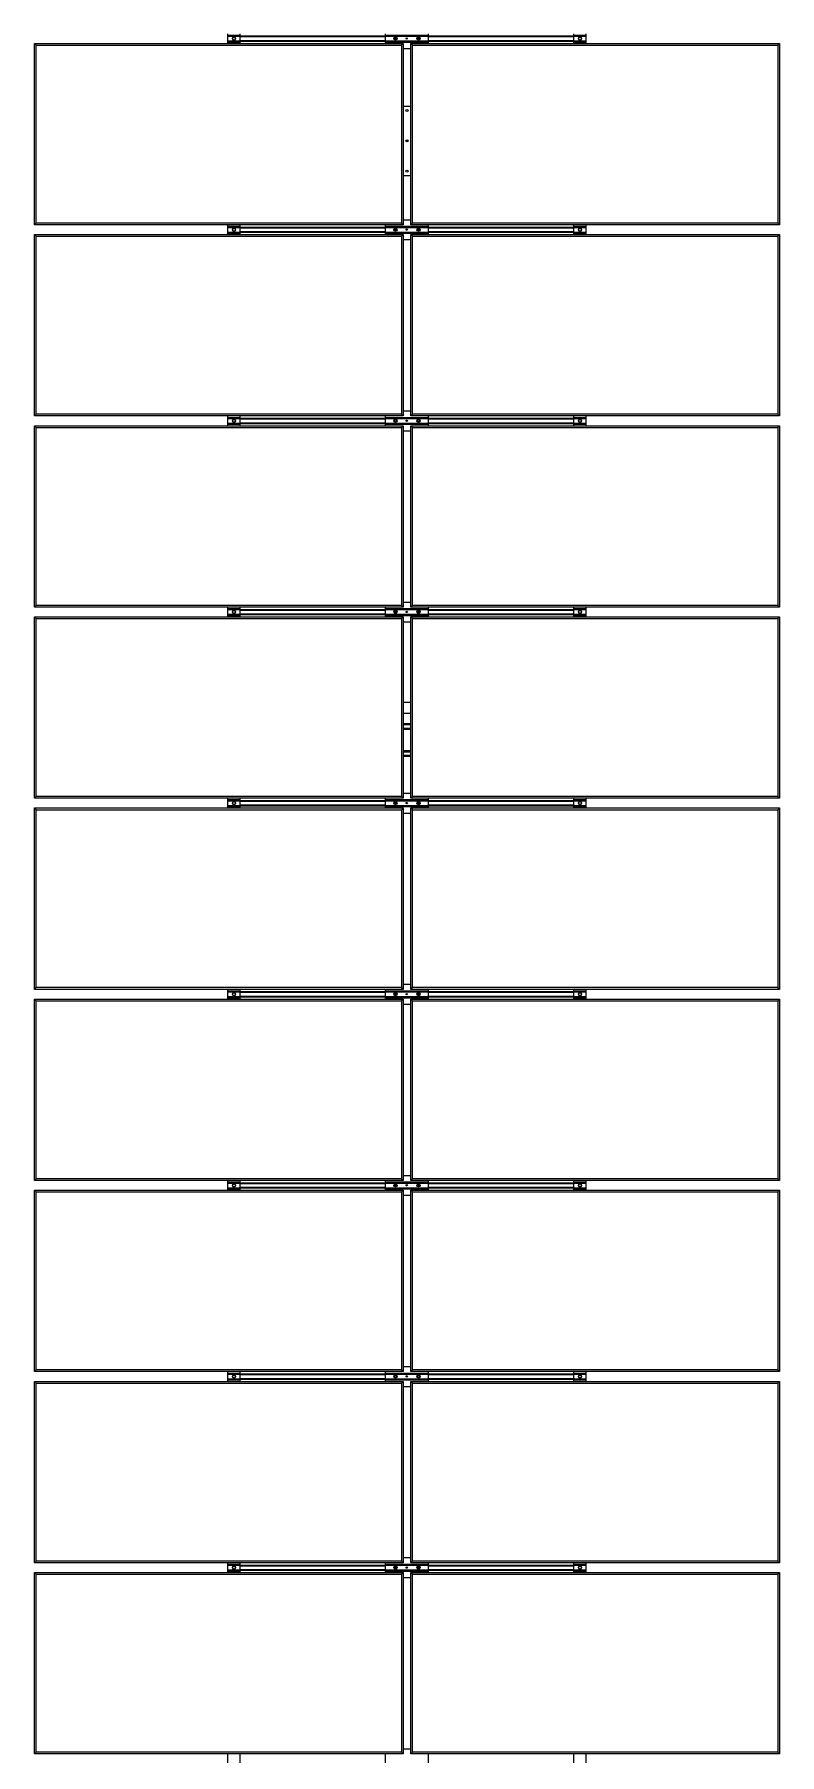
# Model space of a CAD drawing. Header units: feet. Extents: x -21 to 5170, y -254 to 1413.
# Drawn here: x 4441.5 to 4622.4, y 571.8 to 989.1 of the extents above; entities that cross this region are included whole.
import ezdxf

# ---------------------------------------------------------------- set-up
doc = ezdxf.new("R2010")
doc.units = ezdxf.units.FT
doc.header["$MEASUREMENT"] = 0
doc.layers.add('E-ARRY-TABL', color=9, linetype='Continuous')

msp = doc.modelspace()

# ---------------------------------------------------------------- linework, layer by layer
at = {"layer": 'E-ARRY-TABL'}
for p, q in [((4488.46702, 986.86741), (4488.46702, 989.2193)), ((4491.40688, 986.86741), (4491.40688, 989.2193)), ((4526.68524, 986.86741), (4526.68524, 989.2193)), ((4537.18475, 986.86741), (4537.18475, 989.2193)), ((4572.4631, 986.86741), (4572.4631, 989.2193)), ((4575.40297, 986.86741), (4575.40297, 989.2193)), ((4441.47121, 986.86741), (4531.01104, 986.86741)), ((4441.47121, 986.86741), (4441.89119, 986.44743)), ((4441.47121, 942.85347), (4441.47121, 986.86741)), ((4441.89119, 986.44743), (4530.59106, 986.44743)), ((4441.89119, 943.27345), (4441.89119, 986.44743)), ((4488.46702, 988.88332), (4491.40688, 988.88332)), ((4488.46702, 988.79932), (4491.40688, 988.79932)), ((4488.46702, 988.61033), (4491.40688, 988.61033)), ((4488.46702, 987.47639), (4491.40688, 987.47639)), ((4488.46702, 987.28739), (4491.40688, 987.28739)), ((4488.46702, 987.2034), (4491.40688, 987.2034)), ((4489.73085, 988.40034), (4489.52474, 988.04336)), ((4489.52474, 988.04336), (4489.73085, 987.68638)), ((4490.14306, 988.40034), (4489.73085, 988.40034)), ((4489.73085, 987.68638), (4490.14306, 987.68638)), ((4490.34916, 988.04336), (4490.14306, 988.40034)), ((4490.14306, 987.68638), (4490.34916, 988.04336)), ((4491.40688, 988.67333), (4526.68524, 988.67333)), ((4491.40688, 988.50534), (4526.68524, 988.50534)), ((4491.40688, 987.58138), (4526.68524, 987.58138)), ((4491.40688, 987.41339), (4526.68524, 987.41339)), ((4526.68524, 988.88332), (4537.18475, 988.88332)), ((4526.68524, 988.79932), (4537.18475, 988.79932)), ((4526.68524, 988.61033), (4537.18475, 988.61033)), ((4526.68524, 987.47639), (4537.18475, 987.47639)), ((4526.68524, 987.28739), (4537.18475, 987.28739)), ((4526.68524, 987.2034), (4537.18475, 987.2034)), ((4528.77841, 988.04336), (4528.96027, 988.35834)), ((4528.86934, 987.88587), (4528.77841, 988.04336)), ((4528.96027, 987.72837), (4528.86934, 987.88587)), ((4528.96027, 988.35834), (4529.32398, 988.35834)), ((4529.14212, 987.72837), (4528.96027, 987.72837)), ((4529.32398, 987.72837), (4529.14212, 987.72837)), ((4529.32398, 988.35834), (4529.50584, 988.04336)), ((4529.50584, 988.04336), (4529.32398, 987.72837)), ((4531.01104, 986.86741), (4530.59106, 986.44743)), ((4530.59106, 986.44743), (4530.59106, 943.27345)), ((4531.01104, 986.86741), (4531.01104, 942.85347)), ((4531.01104, 985.62847), (4532.85895, 985.62847)), ((4531.84575, 988.04336), (4531.84612, 988.03516)), ((4532.85895, 986.86741), (4622.39878, 986.86741)), ((4532.85895, 986.86741), (4533.27893, 986.44743)), ((4532.85895, 942.85347), (4532.85895, 986.86741)), ((4533.27893, 986.44743), (4621.9788, 986.44743)), ((4533.27893, 943.27345), (4533.27893, 986.44743)), ((4534.36415, 988.04336), (4534.54601, 988.35834)), ((4534.54601, 987.72837), (4534.36415, 988.04336)), ((4534.54601, 988.35834), (4534.90972, 988.35834)), ((4534.72786, 987.72837), (4534.54601, 987.72837)), ((4534.90972, 987.72837), (4534.72786, 987.72837)), ((4534.90972, 988.35834), (4535.09158, 988.04336)), ((4535.09158, 988.04336), (4534.90972, 987.72837)), ((4537.18475, 988.67333), (4572.4631, 988.67333)), ((4537.18475, 988.50534), (4572.4631, 988.50534)), ((4537.18475, 987.58138), (4572.4631, 987.58138)), ((4537.18475, 987.41339), (4572.4631, 987.41339)), ((4572.4631, 988.88332), (4575.40297, 988.88332)), ((4572.4631, 988.79932), (4575.40297, 988.79932)), ((4572.4631, 988.61033), (4575.40297, 988.61033)), ((4572.4631, 987.47639), (4575.40297, 987.47639)), ((4572.4631, 987.28739), (4575.40297, 987.28739)), ((4572.4631, 987.2034), (4575.40297, 987.2034)), ((4573.72693, 988.40034), (4573.52083, 988.04336)), ((4573.52083, 988.04336), (4573.72693, 987.68638)), ((4574.13914, 988.40034), (4573.72693, 988.40034)), ((4573.72693, 987.68638), (4573.93303, 987.68638)), ((4573.93303, 987.68638), (4574.13914, 987.68638)), ((4574.34524, 988.04336), (4574.13914, 988.40034)), ((4574.13914, 987.68638), (4574.34524, 988.04336)), ((4622.39878, 986.86741), (4621.9788, 986.44743)), ((4621.9788, 986.44743), (4621.9788, 943.27345)), ((4622.39878, 986.86741), (4622.39878, 942.85347)), ((4531.01104, 971.63262), (4532.85895, 971.63262)), ((4531.683, 963.23302), (4532.18698, 963.23302)), ((4531.01104, 954.83341), (4532.85895, 954.83341)), ((4441.47121, 942.85347), (4441.89119, 943.27345)), ((4530.59106, 943.27345), (4441.89119, 943.27345)), ((4531.01104, 942.85347), (4530.59106, 943.27345)), ((4531.01104, 944.09241), (4532.85895, 944.09241)), ((4532.85895, 942.85347), (4533.27893, 943.27345)), ((4621.9788, 943.27345), (4533.27893, 943.27345)), ((4622.39878, 942.85347), (4621.9788, 943.27345)), ((4531.01104, 942.85347), (4441.47121, 942.85347)), ((4441.47121, 940.50158), (4441.89119, 940.08159)), ((4441.47121, 896.48763), (4441.47121, 940.50158)), ((4441.47121, 940.50158), (4531.01104, 940.50158)), ((4441.89119, 896.90761), (4441.89119, 940.08159)), ((4441.89119, 940.08159), (4530.59106, 940.08159)), ((4488.46702, 940.50158), (4488.46702, 942.85347)), ((4488.46702, 942.51748), (4491.40688, 942.51748)), ((4488.46702, 942.43349), (4491.40688, 942.43349)), ((4488.46702, 942.24449), (4491.40688, 942.24449)), ((4488.46702, 941.11055), (4491.40688, 941.11055)), ((4488.46702, 940.92156), (4491.40688, 940.92156)), ((4488.46702, 940.83756), (4491.40688, 940.83756)), ((4489.73085, 942.0345), (4489.52474, 941.67752)), ((4489.52474, 941.67752), (4489.73085, 941.32054)), ((4490.14306, 942.0345), (4489.73085, 942.0345)), ((4489.73085, 941.32054), (4490.14306, 941.32054)), ((4490.34916, 941.67752), (4490.14306, 942.0345)), ((4490.14306, 941.32054), (4490.34916, 941.67752)), ((4491.40688, 940.50158), (4491.40688, 942.85347)), ((4491.40688, 942.30749), (4526.68524, 942.30749)), ((4491.40688, 942.1395), (4526.68524, 942.1395)), ((4491.40688, 941.21554), (4526.68524, 941.21554)), ((4491.40688, 941.04755), (4526.68524, 941.04755)), ((4526.68524, 940.50158), (4526.68524, 942.85347)), ((4526.68524, 942.51748), (4537.18475, 942.51748)), ((4526.68524, 942.43349), (4537.18475, 942.43349)), ((4526.68524, 942.24449), (4537.18475, 942.24449)), ((4526.68524, 941.11055), (4537.18475, 941.11055)), ((4526.68524, 940.92156), (4537.18475, 940.92156)), ((4526.68524, 940.83756), (4537.18475, 940.83756)), ((4528.77841, 941.67752), (4528.96027, 941.99251)), ((4528.86934, 941.52003), (4528.77841, 941.67752)), ((4528.96027, 941.36254), (4528.86934, 941.52003)), ((4528.96027, 941.99251), (4529.32398, 941.99251)), ((4529.14212, 941.36254), (4528.96027, 941.36254)), ((4529.32398, 941.36254), (4529.14212, 941.36254)), ((4529.32398, 941.99251), (4529.50584, 941.67752)), ((4529.50584, 941.67752), (4529.32398, 941.36254)), ((4531.01104, 940.50158), (4530.59106, 940.08159)), ((4530.59106, 940.08159), (4530.59106, 896.90761)), ((4531.01104, 940.50158), (4531.01104, 896.48763)), ((4531.01104, 939.26263), (4532.85895, 939.26263)), ((4531.84575, 941.67752), (4531.84645, 941.66631)), ((4622.39878, 942.85347), (4532.85895, 942.85347)), ((4532.85895, 940.50158), (4622.39878, 940.50158)), ((4532.85895, 940.50158), (4533.27893, 940.08159)), ((4532.85895, 896.48763), (4532.85895, 940.50158)), ((4533.27893, 940.08159), (4621.9788, 940.08159)), ((4533.27893, 896.90761), (4533.27893, 940.08159)), ((4534.36415, 941.67752), (4534.54601, 941.99251)), ((4534.54601, 941.36254), (4534.36415, 941.67752)), ((4534.54601, 941.99251), (4534.72786, 941.99251)), ((4534.90972, 941.36254), (4534.54601, 941.36254)), ((4534.72786, 941.99251), (4534.90972, 941.99251)), ((4534.90972, 941.99251), (4535.09158, 941.67752)), ((4535.09158, 941.67752), (4534.90972, 941.36254)), ((4537.18475, 940.50158), (4537.18475, 942.85347)), ((4537.18475, 942.30749), (4572.4631, 942.30749)), ((4537.18475, 942.1395), (4572.4631, 942.1395)), ((4537.18475, 941.21554), (4572.4631, 941.21554)), ((4537.18475, 941.04755), (4572.4631, 941.04755)), ((4572.4631, 940.50158), (4572.4631, 942.85347)), ((4572.4631, 942.51748), (4575.40297, 942.51748)), ((4572.4631, 942.43349), (4575.40297, 942.43349)), ((4572.4631, 942.24449), (4575.40297, 942.24449)), ((4572.4631, 941.11055), (4575.40297, 941.11055)), ((4572.4631, 940.92156), (4575.40297, 940.92156)), ((4572.4631, 940.83756), (4575.40297, 940.83756)), ((4573.72693, 942.0345), (4573.52083, 941.67752)), ((4573.52083, 941.67752), (4573.72693, 941.32054)), ((4574.13914, 942.0345), (4573.72693, 942.0345)), ((4573.72693, 941.32054), (4574.13914, 941.32054)), ((4574.34524, 941.67752), (4574.13914, 942.0345)), ((4574.13914, 941.32054), (4574.34524, 941.67752)), ((4575.40297, 940.50158), (4575.40297, 942.85347)), ((4622.39878, 940.50158), (4621.9788, 940.08159)), ((4621.9788, 940.08159), (4621.9788, 896.90761)), ((4622.39878, 940.50158), (4622.39878, 896.48763)), ((4531.01104, 897.72657), (4532.85895, 897.72657)), ((4441.47121, 896.48763), (4441.89119, 896.90761)), ((4531.01104, 896.48763), (4441.47121, 896.48763)), ((4441.47121, 894.13574), (4531.01104, 894.13574)), ((4441.47121, 894.13574), (4441.89119, 893.71576)), ((4441.47121, 850.12179), (4441.47121, 894.13574)), ((4530.59106, 896.90761), (4441.89119, 896.90761)), ((4441.89119, 893.71576), (4530.59106, 893.71576)), ((4441.89119, 850.54177), (4441.89119, 893.71576)), ((4488.46702, 894.13574), (4488.46702, 896.48763)), ((4488.46702, 896.15164), (4491.40688, 896.15164)), ((4488.46702, 896.06765), (4491.40688, 896.06765)), ((4488.46702, 895.87866), (4491.40688, 895.87866)), ((4488.46702, 894.74471), (4491.40688, 894.74471)), ((4488.46702, 894.55572), (4491.40688, 894.55572)), ((4488.46702, 894.47172), (4491.40688, 894.47172)), ((4489.73085, 895.66867), (4489.52474, 895.31168)), ((4489.52474, 895.31168), (4489.73085, 894.9547)), ((4490.14306, 895.66867), (4489.73085, 895.66867)), ((4489.73085, 894.9547), (4489.93695, 894.9547)), ((4489.93695, 894.9547), (4490.14306, 894.9547)), ((4490.34916, 895.31168), (4490.14306, 895.66867)), ((4490.14306, 894.9547), (4490.34916, 895.31168)), ((4491.40688, 894.13574), (4491.40688, 896.48763)), ((4491.40688, 895.94165), (4526.68524, 895.94165)), ((4491.40688, 895.77366), (4526.68524, 895.77366)), ((4491.40688, 894.8497), (4526.68524, 894.8497)), ((4491.40688, 894.68171), (4526.68524, 894.68171)), ((4526.68524, 894.13574), (4526.68524, 896.48763)), ((4526.68524, 896.15164), (4537.18475, 896.15164)), ((4526.68524, 896.06765), (4537.18475, 896.06765)), ((4526.68524, 895.87866), (4537.18475, 895.87866)), ((4526.68524, 894.74471), (4537.18475, 894.74471)), ((4526.68524, 894.55572), (4537.18475, 894.55572)), ((4526.68524, 894.47172), (4537.18475, 894.47172)), ((4528.77841, 895.31168), (4528.96027, 895.62667)), ((4528.86934, 895.15419), (4528.77841, 895.31168)), ((4528.96027, 894.9967), (4528.86934, 895.15419)), ((4528.96027, 895.62667), (4529.32398, 895.62667)), ((4529.14212, 894.9967), (4528.96027, 894.9967)), ((4529.32398, 894.9967), (4529.14212, 894.9967)), ((4529.32398, 895.62667), (4529.50584, 895.31168)), ((4529.50584, 895.31168), (4529.32398, 894.9967)), ((4531.01104, 896.48763), (4530.59106, 896.90761)), ((4531.01104, 894.13574), (4530.59106, 893.71576)), ((4530.59106, 893.71576), (4530.59106, 850.54177)), ((4531.01104, 894.13574), (4531.01104, 850.12179)), ((4531.84575, 895.31168), (4531.84645, 895.30047)), ((4532.85895, 896.48763), (4533.27893, 896.90761)), ((4622.39878, 896.48763), (4532.85895, 896.48763)), ((4532.85895, 894.13574), (4622.39878, 894.13574)), ((4532.85895, 894.13574), (4533.27893, 893.71576)), ((4532.85895, 850.12179), (4532.85895, 894.13574)), ((4621.9788, 896.90761), (4533.27893, 896.90761)), ((4533.27893, 893.71576), (4621.9788, 893.71576)), ((4533.27893, 850.54177), (4533.27893, 893.71576)), ((4534.36415, 895.31168), (4534.54601, 895.62667)), ((4534.54601, 894.9967), (4534.36415, 895.31168)), ((4534.54601, 895.62667), (4534.90972, 895.62667)), ((4534.90972, 894.9967), (4534.54601, 894.9967)), ((4534.90972, 895.62667), (4535.09158, 895.31168)), ((4535.09158, 895.31168), (4534.90972, 894.9967)), ((4537.18475, 894.13574), (4537.18475, 896.48763)), ((4537.18475, 895.94165), (4572.4631, 895.94165)), ((4537.18475, 895.77366), (4572.4631, 895.77366)), ((4537.18475, 894.8497), (4572.4631, 894.8497)), ((4537.18475, 894.68171), (4572.4631, 894.68171)), ((4572.4631, 894.13574), (4572.4631, 896.48763)), ((4572.4631, 896.15164), (4575.40297, 896.15164)), ((4572.4631, 896.06765), (4575.40297, 896.06765)), ((4572.4631, 895.87866), (4575.40297, 895.87866)), ((4572.4631, 894.74471), (4575.40297, 894.74471)), ((4572.4631, 894.55572), (4575.40297, 894.55572)), ((4572.4631, 894.47172), (4575.40297, 894.47172)), ((4573.72693, 895.66867), (4573.52083, 895.31168)), ((4573.52083, 895.31168), (4573.72693, 894.9547)), ((4574.13914, 895.66867), (4573.72693, 895.66867)), ((4573.72693, 894.9547), (4574.13914, 894.9547)), ((4574.34524, 895.31168), (4574.13914, 895.66867)), ((4574.13914, 894.9547), (4574.34524, 895.31168)), ((4575.40297, 894.13574), (4575.40297, 896.48763)), ((4622.39878, 896.48763), (4621.9788, 896.90761)), ((4622.39878, 894.13574), (4621.9788, 893.71576)), ((4621.9788, 893.71576), (4621.9788, 850.54177)), ((4622.39878, 894.13574), (4622.39878, 850.12179)), ((4531.01104, 892.89679), (4532.85895, 892.89679)), ((4531.01104, 851.36073), (4532.85895, 851.36073)), ((4441.47121, 850.12179), (4441.89119, 850.54177)), ((4531.01104, 850.12179), (4441.47121, 850.12179)), ((4441.47121, 847.7699), (4441.89119, 847.34992)), ((4441.47121, 803.75595), (4441.47121, 847.7699)), ((4441.47121, 847.7699), (4531.01104, 847.7699)), ((4530.59106, 850.54177), (4441.89119, 850.54177)), ((4441.89119, 804.17593), (4441.89119, 847.34992)), ((4441.89119, 847.34992), (4530.59106, 847.34992)), ((4488.46702, 847.7699), (4488.46702, 850.12179)), ((4488.46702, 849.7858), (4491.40688, 849.7858)), ((4488.46702, 849.70181), (4491.40688, 849.70181)), ((4488.46702, 849.51282), (4491.40688, 849.51282)), ((4488.46702, 848.37887), (4491.40688, 848.37887)), ((4488.46702, 848.18988), (4491.40688, 848.18988)), ((4488.46702, 848.10588), (4491.40688, 848.10588)), ((4489.73085, 849.30283), (4489.52474, 848.94584)), ((4489.52474, 848.94584), (4489.73085, 848.58886)), ((4490.14306, 849.30283), (4489.73085, 849.30283)), ((4489.73085, 848.58886), (4490.14306, 848.58886)), ((4490.34916, 848.94584), (4490.14306, 849.30283)), ((4490.14306, 848.58886), (4490.34916, 848.94584)), ((4491.40688, 847.7699), (4491.40688, 850.12179)), ((4491.40688, 849.57581), (4526.68524, 849.57581)), ((4491.40688, 849.40782), (4526.68524, 849.40782)), ((4491.40688, 848.48386), (4526.68524, 848.48386)), ((4491.40688, 848.31587), (4526.68524, 848.31587)), ((4526.68524, 847.7699), (4526.68524, 850.12179)), ((4526.68524, 849.7858), (4537.18475, 849.7858)), ((4526.68524, 849.70181), (4537.18475, 849.70181)), ((4526.68524, 849.51282), (4537.18475, 849.51282)), ((4526.68524, 848.37887), (4537.18475, 848.37887)), ((4526.68524, 848.18988), (4537.18475, 848.18988)), ((4526.68524, 848.10588), (4537.18475, 848.10588)), ((4528.77841, 848.94584), (4528.96027, 849.26083)), ((4528.86934, 848.78835), (4528.77841, 848.94584)), ((4528.96027, 848.63086), (4528.86934, 848.78835)), ((4528.96027, 849.26083), (4529.32398, 849.26083)), ((4529.14212, 848.63086), (4528.96027, 848.63086)), ((4529.32398, 848.63086), (4529.14212, 848.63086)), ((4529.32398, 849.26083), (4529.50584, 848.94584)), ((4529.50584, 848.94584), (4529.32398, 848.63086)), ((4531.01104, 850.12179), (4530.59106, 850.54177)), ((4531.01104, 847.7699), (4530.59106, 847.34992)), ((4530.59106, 847.34992), (4530.59106, 804.17593)), ((4531.01104, 847.7699), (4531.01104, 803.75595)), ((4531.84575, 848.94584), (4531.84645, 848.93463)), ((4532.85895, 850.12179), (4533.27893, 850.54177)), ((4622.39878, 850.12179), (4532.85895, 850.12179)), ((4532.85895, 847.7699), (4533.27893, 847.34992)), ((4532.85895, 803.75595), (4532.85895, 847.7699)), ((4532.85895, 847.7699), (4622.39878, 847.7699)), ((4621.9788, 850.54177), (4533.27893, 850.54177)), ((4533.27893, 804.17593), (4533.27893, 847.34992)), ((4533.27893, 847.34992), (4621.9788, 847.34992)), ((4534.36415, 848.94584), (4534.54601, 849.26083)), ((4534.54601, 848.63086), (4534.36415, 848.94584)), ((4534.54601, 849.26083), (4534.72786, 849.26083)), ((4534.90972, 848.63086), (4534.54601, 848.63086)), ((4534.72786, 849.26083), (4534.90972, 849.26083)), ((4534.90972, 849.26083), (4535.09158, 848.94584)), ((4535.09158, 848.94584), (4534.90972, 848.63086)), ((4537.18475, 847.7699), (4537.18475, 850.12179)), ((4537.18475, 849.57581), (4572.4631, 849.57581)), ((4537.18475, 849.40782), (4572.4631, 849.40782)), ((4537.18475, 848.48386), (4572.4631, 848.48386)), ((4537.18475, 848.31587), (4572.4631, 848.31587)), ((4572.4631, 847.7699), (4572.4631, 850.12179)), ((4572.4631, 849.7858), (4575.40297, 849.7858)), ((4572.4631, 849.70181), (4575.40297, 849.70181)), ((4572.4631, 849.51282), (4575.40297, 849.51282)), ((4572.4631, 848.37887), (4575.40297, 848.37887)), ((4572.4631, 848.18988), (4575.40297, 848.18988)), ((4572.4631, 848.10588), (4575.40297, 848.10588)), ((4573.72693, 849.30283), (4573.52083, 848.94584)), ((4573.52083, 848.94584), (4573.72693, 848.58886)), ((4574.13914, 849.30283), (4573.72693, 849.30283)), ((4573.72693, 848.58886), (4574.13914, 848.58886)), ((4574.34524, 848.94584), (4574.13914, 849.30283)), ((4574.13914, 848.58886), (4574.34524, 848.94584)), ((4575.40297, 847.7699), (4575.40297, 850.12179)), ((4622.39878, 850.12179), (4621.9788, 850.54177)), ((4622.39878, 847.7699), (4621.9788, 847.34992)), ((4621.9788, 847.34992), (4621.9788, 804.17593)), ((4622.39878, 847.7699), (4622.39878, 803.75595)), ((4531.01104, 846.53096), (4532.85895, 846.53096)), ((4531.01104, 827.10217), (4532.85895, 827.10217)), ((4531.01104, 824.42368), (4532.85895, 824.42368)), ((4531.01104, 821.87811), (4532.85895, 821.87811)), ((4531.01104, 821.74476), (4532.85895, 821.74476)), ((4531.01104, 821.61142), (4532.85895, 821.61142)), ((4531.01104, 820.77986), (4532.85895, 820.77986)), ((4531.01104, 820.64651), (4532.85895, 820.64651)), ((4531.01104, 820.51317), (4532.85895, 820.51317)), ((4532.85895, 815.22142), (4531.01104, 815.22142)), ((4532.85895, 815.08807), (4531.01104, 815.08807)), ((4532.85895, 814.95473), (4531.01104, 814.95473)), ((4532.85895, 814.12317), (4531.01104, 814.12317)), ((4532.85895, 813.98982), (4531.01104, 813.98982)), ((4532.85895, 813.85648), (4531.01104, 813.85648)), ((4441.47121, 803.75595), (4441.89119, 804.17593)), ((4531.01104, 803.75595), (4441.47121, 803.75595)), ((4441.47121, 801.40406), (4441.89119, 800.98408)), ((4441.47121, 757.39011), (4441.47121, 801.40406)), ((4441.47121, 801.40406), (4531.01104, 801.40406)), ((4530.59106, 804.17593), (4441.89119, 804.17593)), ((4488.46702, 801.40406), (4488.46702, 803.75595)), ((4488.46702, 803.41997), (4491.40688, 803.41997)), ((4488.46702, 803.33597), (4491.40688, 803.33597)), ((4488.46702, 803.14698), (4491.40688, 803.14698)), ((4488.46702, 802.01303), (4491.40688, 802.01303)), ((4488.46702, 801.82404), (4491.40688, 801.82404)), ((4488.46702, 801.74004), (4491.40688, 801.74004)), ((4489.73085, 802.93699), (4489.52474, 802.58)), ((4489.52474, 802.58), (4489.73085, 802.22302)), ((4490.14306, 802.93699), (4489.73085, 802.93699)), ((4489.73085, 802.22302), (4490.14306, 802.22302)), ((4490.34916, 802.58), (4490.14306, 802.93699)), ((4490.14306, 802.22302), (4490.34916, 802.58)), ((4491.40688, 801.40406), (4491.40688, 803.75595)), ((4491.40688, 803.20998), (4526.68524, 803.20998)), ((4491.40688, 803.04198), (4526.68524, 803.04198)), ((4491.40688, 802.11803), (4526.68524, 802.11803)), ((4491.40688, 801.95003), (4526.68524, 801.95003)), ((4526.68524, 801.40406), (4526.68524, 803.75595)), ((4526.68524, 803.41997), (4537.18475, 803.41997)), ((4526.68524, 803.33597), (4537.18475, 803.33597)), ((4526.68524, 803.14698), (4537.18475, 803.14698)), ((4526.68524, 802.01303), (4537.18475, 802.01303)), ((4526.68524, 801.82404), (4537.18475, 801.82404)), ((4526.68524, 801.74004), (4537.18475, 801.74004)), ((4528.77841, 802.58), (4528.96027, 802.89499)), ((4528.86934, 802.42251), (4528.77841, 802.58)), ((4528.96027, 802.26502), (4528.86934, 802.42251)), ((4528.96027, 802.89499), (4529.32398, 802.89499)), ((4529.14212, 802.26502), (4528.96027, 802.26502)), ((4529.32398, 802.26502), (4529.14212, 802.26502)), ((4529.32398, 802.89499), (4529.50584, 802.58)), ((4529.50584, 802.58), (4529.32398, 802.26502)), ((4531.01104, 803.75595), (4530.59106, 804.17593)), ((4531.01104, 801.40406), (4530.59106, 800.98408)), ((4531.01104, 804.99489), (4532.85895, 804.99489)), ((4531.01104, 801.40406), (4531.01104, 757.39011)), ((4531.84575, 802.58), (4531.84613, 802.5718)), ((4532.85895, 803.75595), (4533.27893, 804.17593)), ((4622.39878, 803.75595), (4532.85895, 803.75595)), ((4532.85895, 801.40406), (4533.27893, 800.98408)), ((4532.85895, 757.39011), (4532.85895, 801.40406)), ((4532.85895, 801.40406), (4622.39878, 801.40406)), ((4621.9788, 804.17593), (4533.27893, 804.17593)), ((4534.36415, 802.58), (4534.54601, 802.89499)), ((4534.54601, 802.26502), (4534.36415, 802.58)), ((4534.54601, 802.89499), (4534.72786, 802.89499)), ((4534.90972, 802.26502), (4534.54601, 802.26502)), ((4534.72786, 802.89499), (4534.90972, 802.89499)), ((4534.90972, 802.89499), (4535.09158, 802.58)), ((4535.09158, 802.58), (4534.90972, 802.26502)), ((4537.18475, 801.40406), (4537.18475, 803.75595)), ((4537.18475, 803.20998), (4572.4631, 803.20998)), ((4537.18475, 803.04198), (4572.4631, 803.04198)), ((4537.18475, 802.11803), (4572.4631, 802.11803)), ((4537.18475, 801.95003), (4572.4631, 801.95003)), ((4572.4631, 801.40406), (4572.4631, 803.75595)), ((4572.4631, 803.41997), (4575.40297, 803.41997)), ((4572.4631, 803.33597), (4575.40297, 803.33597)), ((4572.4631, 803.14698), (4575.40297, 803.14698)), ((4572.4631, 802.01303), (4575.40297, 802.01303)), ((4572.4631, 801.82404), (4575.40297, 801.82404)), ((4572.4631, 801.74004), (4575.40297, 801.74004)), ((4573.72693, 802.93699), (4573.52083, 802.58)), ((4573.52083, 802.58), (4573.72693, 802.22302)), ((4574.13914, 802.93699), (4573.72693, 802.93699)), ((4573.72693, 802.22302), (4574.13914, 802.22302)), ((4574.34524, 802.58), (4574.13914, 802.93699)), ((4574.13914, 802.22302), (4574.34524, 802.58)), ((4575.40297, 801.40406), (4575.40297, 803.75595)), ((4622.39878, 803.75595), (4621.9788, 804.17593)), ((4622.39878, 801.40406), (4621.9788, 800.98408)), ((4622.39878, 801.40406), (4622.39878, 757.39011)), ((4441.89119, 757.81009), (4441.89119, 800.98408)), ((4441.89119, 800.98408), (4530.59106, 800.98408)), ((4530.59106, 800.98408), (4530.59106, 757.81009)), ((4531.01104, 800.16512), (4532.85895, 800.16512)), ((4533.27893, 757.81009), (4533.27893, 800.98408)), ((4533.27893, 800.98408), (4621.9788, 800.98408)), ((4621.9788, 800.98408), (4621.9788, 757.81009)), ((4441.47121, 757.39011), (4441.89119, 757.81009)), ((4531.01104, 757.39011), (4441.47121, 757.39011)), ((4530.59106, 757.81009), (4441.89119, 757.81009)), ((4488.46702, 755.03822), (4488.46702, 757.39011)), ((4488.46702, 757.05413), (4491.40688, 757.05413)), ((4488.46702, 756.97013), (4491.40688, 756.97013)), ((4488.46702, 756.78114), (4491.40688, 756.78114)), ((4488.46702, 755.64719), (4491.40688, 755.64719)), ((4488.46702, 755.4582), (4491.40688, 755.4582)), ((4488.46702, 755.37421), (4491.40688, 755.37421)), ((4489.73085, 756.57115), (4489.52474, 756.21417)), ((4489.52474, 756.21417), (4489.62779, 756.03567)), ((4489.62779, 756.03567), (4489.73085, 755.85718)), ((4490.14306, 756.57115), (4489.73085, 756.57115)), ((4489.73085, 755.85718), (4490.14306, 755.85718)), ((4490.34916, 756.21417), (4490.14306, 756.57115)), ((4490.14306, 755.85718), (4490.34916, 756.21417)), ((4491.40688, 755.03822), (4491.40688, 757.39011)), ((4491.40688, 756.84414), (4526.68524, 756.84414)), ((4491.40688, 756.67614), (4526.68524, 756.67614)), ((4491.40688, 755.75219), (4526.68524, 755.75219)), ((4491.40688, 755.5842), (4526.68524, 755.5842)), ((4526.68524, 755.03822), (4526.68524, 757.39011)), ((4526.68524, 757.05413), (4537.18475, 757.05413)), ((4526.68524, 756.97013), (4537.18475, 756.97013)), ((4526.68524, 756.78114), (4537.18475, 756.78114)), ((4526.68524, 755.64719), (4537.18475, 755.64719)), ((4526.68524, 755.4582), (4537.18475, 755.4582)), ((4526.68524, 755.37421), (4537.18475, 755.37421)), ((4528.77841, 756.21417), (4528.96027, 756.52915)), ((4528.96027, 755.89918), (4528.77841, 756.21417)), ((4528.96027, 756.52915), (4529.32398, 756.52915)), ((4529.32398, 755.89918), (4528.96027, 755.89918)), ((4529.32398, 756.52915), (4529.50584, 756.21417)), ((4529.50584, 756.21417), (4529.32398, 755.89918)), ((4531.01104, 757.39011), (4530.59106, 757.81009)), ((4531.01104, 758.62905), (4532.85895, 758.62905)), ((4531.84575, 756.21417), (4531.84645, 756.20295)), ((4532.85895, 757.39011), (4533.27893, 757.81009)), ((4622.39878, 757.39011), (4532.85895, 757.39011)), ((4621.9788, 757.81009), (4533.27893, 757.81009)), ((4534.36415, 756.21417), (4534.54601, 756.52915)), ((4534.54601, 755.89918), (4534.36415, 756.21417)), ((4534.54601, 756.52915), (4534.90972, 756.52915)), ((4534.90972, 755.89918), (4534.54601, 755.89918)), ((4534.90972, 756.52915), (4535.09158, 756.21417)), ((4535.09158, 756.21417), (4534.90972, 755.89918)), ((4537.18475, 755.03822), (4537.18475, 757.39011)), ((4537.18475, 756.84414), (4572.4631, 756.84414)), ((4537.18475, 756.67614), (4572.4631, 756.67614)), ((4537.18475, 755.75219), (4572.4631, 755.75219)), ((4537.18475, 755.5842), (4572.4631, 755.5842)), ((4572.4631, 755.03822), (4572.4631, 757.39011)), ((4572.4631, 757.05413), (4575.40297, 757.05413)), ((4572.4631, 756.97013), (4575.40297, 756.97013)), ((4572.4631, 756.78114), (4575.40297, 756.78114)), ((4572.4631, 755.64719), (4575.40297, 755.64719)), ((4572.4631, 755.4582), (4575.40297, 755.4582)), ((4572.4631, 755.37421), (4575.40297, 755.37421)), ((4573.62388, 756.39266), (4573.52083, 756.21417)), ((4573.52083, 756.21417), (4573.72693, 755.85718)), ((4573.72693, 756.57115), (4573.62388, 756.39266)), ((4574.13914, 756.57115), (4573.72693, 756.57115)), ((4573.72693, 755.85718), (4574.13914, 755.85718)), ((4574.34524, 756.21417), (4574.13914, 756.57115)), ((4574.13914, 755.85718), (4574.34524, 756.21417)), ((4575.40297, 755.03822), (4575.40297, 757.39011)), ((4622.39878, 757.39011), (4621.9788, 757.81009)), ((4441.47121, 755.03822), (4441.89119, 754.61824)), ((4441.47121, 711.02427), (4441.47121, 755.03822)), ((4441.47121, 755.03822), (4531.01104, 755.03822)), ((4441.89119, 711.44425), (4441.89119, 754.61824)), ((4441.89119, 754.61824), (4530.59106, 754.61824)), ((4531.01104, 755.03822), (4530.59106, 754.61824)), ((4530.59106, 754.61824), (4530.59106, 711.44425)), ((4531.01104, 755.03822), (4531.01104, 711.02427)), ((4531.01104, 753.79928), (4532.85895, 753.79928)), ((4532.85895, 755.03822), (4622.39878, 755.03822)), ((4532.85895, 755.03822), (4533.27893, 754.61824)), ((4532.85895, 711.02427), (4532.85895, 755.03822)), ((4533.27893, 754.61824), (4621.9788, 754.61824)), ((4533.27893, 711.44425), (4533.27893, 754.61824)), ((4622.39878, 755.03822), (4621.9788, 754.61824)), ((4621.9788, 754.61824), (4621.9788, 711.44425)), ((4622.39878, 755.03822), (4622.39878, 711.02427)), ((4441.47121, 711.02427), (4441.89119, 711.44425)), ((4531.01104, 711.02427), (4441.47121, 711.02427)), ((4530.59106, 711.44425), (4441.89119, 711.44425)), ((4488.46702, 708.67238), (4488.46702, 711.02427)), ((4488.46702, 710.68829), (4491.40688, 710.68829)), ((4488.46702, 710.60429), (4491.40688, 710.60429)), ((4488.46702, 710.4153), (4491.40688, 710.4153)), ((4489.73085, 710.20531), (4489.52474, 709.84833)), ((4489.52474, 709.84833), (4489.73085, 709.49134)), ((4490.14306, 710.20531), (4489.73085, 710.20531)), ((4489.73085, 709.49134), (4490.14306, 709.49134)), ((4490.34916, 709.84833), (4490.14306, 710.20531)), ((4490.14306, 709.49134), (4490.34916, 709.84833)), ((4491.40688, 708.67238), (4491.40688, 711.02427)), ((4491.40688, 710.4783), (4526.68524, 710.4783)), ((4491.40688, 710.31031), (4526.68524, 710.31031)), ((4526.68524, 708.67238), (4526.68524, 711.02427)), ((4526.68524, 710.68829), (4537.18475, 710.68829)), ((4526.68524, 710.60429), (4537.18475, 710.60429)), ((4526.68524, 710.4153), (4537.18475, 710.4153)), ((4528.77841, 709.84833), (4528.96027, 710.16331)), ((4528.86934, 709.69084), (4528.77841, 709.84833)), ((4528.96027, 709.53334), (4528.86934, 709.69084)), ((4528.96027, 710.16331), (4529.32398, 710.16331)), ((4529.14212, 709.53334), (4528.96027, 709.53334)), ((4529.32398, 709.53334), (4529.14212, 709.53334)), ((4529.32398, 710.16331), (4529.50584, 709.84833)), ((4529.50584, 709.84833), (4529.32398, 709.53334)), ((4531.01104, 711.02427), (4530.59106, 711.44425)), ((4531.01104, 712.26322), (4532.85895, 712.26322)), ((4531.84575, 709.84833), (4531.84645, 709.83711)), ((4532.85895, 711.02427), (4533.27893, 711.44425)), ((4622.39878, 711.02427), (4532.85895, 711.02427)), ((4621.9788, 711.44425), (4533.27893, 711.44425)), ((4534.36415, 709.84833), (4534.54601, 710.16331)), ((4534.54601, 709.53334), (4534.36415, 709.84833)), ((4534.54601, 710.16331), (4534.72786, 710.16331)), ((4534.90972, 709.53334), (4534.54601, 709.53334)), ((4534.72786, 710.16331), (4534.90972, 710.16331)), ((4534.90972, 710.16331), (4535.09158, 709.84833)), ((4535.09158, 709.84833), (4534.90972, 709.53334)), ((4537.18475, 708.67238), (4537.18475, 711.02427)), ((4537.18475, 710.4783), (4572.4631, 710.4783)), ((4537.18475, 710.31031), (4572.4631, 710.31031)), ((4572.4631, 708.67238), (4572.4631, 711.02427)), ((4572.4631, 710.68829), (4575.40297, 710.68829)), ((4572.4631, 710.60429), (4575.40297, 710.60429)), ((4572.4631, 710.4153), (4575.40297, 710.4153)), ((4573.72693, 710.20531), (4573.52083, 709.84833)), ((4573.52083, 709.84833), (4573.72693, 709.49134)), ((4574.13914, 710.20531), (4573.72693, 710.20531)), ((4573.72693, 709.49134), (4574.13914, 709.49134)), ((4574.34524, 709.84833), (4574.13914, 710.20531)), ((4574.13914, 709.49134), (4574.34524, 709.84833)), ((4575.40297, 708.67238), (4575.40297, 711.02427)), ((4622.39878, 711.02427), (4621.9788, 711.44425)), ((4441.47121, 708.67238), (4531.01104, 708.67238)), ((4441.47121, 708.67238), (4441.89119, 708.2524)), ((4441.47121, 664.65843), (4441.47121, 708.67238)), ((4441.89119, 708.2524), (4530.59106, 708.2524)), ((4441.89119, 665.07842), (4441.89119, 708.2524)), ((4488.46702, 709.28135), (4491.40688, 709.28135)), ((4488.46702, 709.09236), (4491.40688, 709.09236)), ((4488.46702, 709.00837), (4491.40688, 709.00837)), ((4491.40688, 709.38635), (4526.68524, 709.38635)), ((4491.40688, 709.21836), (4526.68524, 709.21836)), ((4526.68524, 709.28135), (4537.18475, 709.28135)), ((4526.68524, 709.09236), (4537.18475, 709.09236)), ((4526.68524, 709.00837), (4537.18475, 709.00837)), ((4531.01104, 708.67238), (4530.59106, 708.2524)), ((4530.59106, 708.2524), (4530.59106, 665.07842)), ((4531.01104, 708.67238), (4531.01104, 664.65843)), ((4531.01104, 707.43344), (4532.85895, 707.43344)), ((4532.85895, 708.67238), (4533.27893, 708.2524)), ((4532.85895, 664.65843), (4532.85895, 708.67238)), ((4532.85895, 708.67238), (4622.39878, 708.67238)), ((4533.27893, 665.07842), (4533.27893, 708.2524)), ((4533.27893, 708.2524), (4621.9788, 708.2524)), ((4537.18475, 709.38635), (4572.4631, 709.38635)), ((4537.18475, 709.21836), (4572.4631, 709.21836)), ((4572.4631, 709.28135), (4575.40297, 709.28135)), ((4572.4631, 709.09236), (4575.40297, 709.09236)), ((4572.4631, 709.00837), (4575.40297, 709.00837)), ((4622.39878, 708.67238), (4621.9788, 708.2524)), ((4621.9788, 708.2524), (4621.9788, 665.07842)), ((4622.39878, 708.67238), (4622.39878, 664.65843)), ((4441.47121, 664.65843), (4441.89119, 665.07842)), ((4531.01104, 664.65843), (4441.47121, 664.65843)), ((4530.59106, 665.07842), (4441.89119, 665.07842)), ((4488.46702, 662.30654), (4488.46702, 664.65843)), ((4488.46702, 664.32245), (4491.40688, 664.32245)), ((4488.46702, 664.23845), (4491.40688, 664.23845)), ((4488.46702, 664.04946), (4491.40688, 664.04946)), ((4489.73085, 663.83947), (4489.52474, 663.48249)), ((4490.14306, 663.83947), (4489.73085, 663.83947)), ((4490.34916, 663.48249), (4490.14306, 663.83947)), ((4491.40688, 662.30654), (4491.40688, 664.65843)), ((4491.40688, 664.11246), (4526.68524, 664.11246)), ((4491.40688, 663.94447), (4526.68524, 663.94447)), ((4526.68524, 662.30654), (4526.68524, 664.65843)), ((4526.68524, 664.32245), (4537.18475, 664.32245)), ((4526.68524, 664.23845), (4537.18475, 664.23845)), ((4526.68524, 664.04946), (4537.18475, 664.04946)), ((4528.77841, 663.48249), (4528.96027, 663.79747)), ((4528.96027, 663.79747), (4529.32398, 663.79747)), ((4529.32398, 663.79747), (4529.50584, 663.48249)), ((4531.01104, 664.65843), (4530.59106, 665.07842)), ((4531.01104, 665.89738), (4532.85895, 665.89738)), ((4532.85895, 664.65843), (4533.27893, 665.07842)), ((4622.39878, 664.65843), (4532.85895, 664.65843)), ((4621.9788, 665.07842), (4533.27893, 665.07842)), ((4534.36415, 663.48249), (4534.54601, 663.79747)), ((4534.54601, 663.79747), (4534.72786, 663.79747)), ((4534.72786, 663.79747), (4534.90972, 663.79747)), ((4534.90972, 663.79747), (4535.09158, 663.48249)), ((4537.18475, 662.30654), (4537.18475, 664.65843)), ((4537.18475, 664.11246), (4572.4631, 664.11246)), ((4537.18475, 663.94447), (4572.4631, 663.94447)), ((4572.4631, 662.30654), (4572.4631, 664.65843)), ((4572.4631, 664.32245), (4575.40297, 664.32245)), ((4572.4631, 664.23845), (4575.40297, 664.23845)), ((4572.4631, 664.04946), (4575.40297, 664.04946)), ((4573.72693, 663.83947), (4573.52083, 663.48249)), ((4574.13914, 663.83947), (4573.72693, 663.83947)), ((4574.34524, 663.48249), (4574.13914, 663.83947)), ((4575.40297, 662.30654), (4575.40297, 664.65843)), ((4622.39878, 664.65843), (4621.9788, 665.07842)), ((4441.47121, 662.30654), (4441.89119, 661.88656)), ((4441.47121, 618.2926), (4441.47121, 662.30654)), ((4441.47121, 662.30654), (4531.01104, 662.30654)), ((4441.89119, 618.71258), (4441.89119, 661.88656)), ((4441.89119, 661.88656), (4530.59106, 661.88656)), ((4488.46702, 662.91552), (4491.40688, 662.91552)), ((4488.46702, 662.72652), (4491.40688, 662.72652)), ((4488.46702, 662.64253), (4491.40688, 662.64253)), ((4489.52474, 663.48249), (4489.73085, 663.12551)), ((4489.73085, 663.12551), (4490.14306, 663.12551)), ((4490.14306, 663.12551), (4490.34916, 663.48249)), ((4491.40688, 663.02051), (4526.68524, 663.02051)), ((4491.40688, 662.85252), (4526.68524, 662.85252)), ((4526.68524, 662.91552), (4537.18475, 662.91552)), ((4526.68524, 662.72652), (4537.18475, 662.72652)), ((4526.68524, 662.64253), (4537.18475, 662.64253)), ((4528.86934, 663.325), (4528.77841, 663.48249)), ((4528.96027, 663.1675), (4528.86934, 663.325)), ((4529.14212, 663.1675), (4528.96027, 663.1675)), ((4529.32398, 663.1675), (4529.14212, 663.1675)), ((4529.50584, 663.48249), (4529.32398, 663.1675)), ((4531.01104, 662.30654), (4530.59106, 661.88656)), ((4530.59106, 661.88656), (4530.59106, 618.71258)), ((4531.01104, 662.30654), (4531.01104, 618.2926)), ((4531.01104, 661.0676), (4532.85895, 661.0676)), ((4531.84575, 663.48249), (4531.84612, 663.47429)), ((4532.85895, 662.30654), (4533.27893, 661.88656)), ((4532.85895, 618.2926), (4532.85895, 662.30654)), ((4532.85895, 662.30654), (4622.39878, 662.30654)), ((4533.27893, 618.71258), (4533.27893, 661.88656)), ((4533.27893, 661.88656), (4621.9788, 661.88656)), ((4534.54601, 663.1675), (4534.36415, 663.48249)), ((4534.90972, 663.1675), (4534.54601, 663.1675)), ((4535.09158, 663.48249), (4534.90972, 663.1675)), ((4537.18475, 663.02051), (4572.4631, 663.02051)), ((4537.18475, 662.85252), (4572.4631, 662.85252)), ((4572.4631, 662.91552), (4575.40297, 662.91552)), ((4572.4631, 662.72652), (4575.40297, 662.72652)), ((4572.4631, 662.64253), (4575.40297, 662.64253)), ((4573.52083, 663.48249), (4573.72693, 663.12551)), ((4573.72693, 663.12551), (4574.13914, 663.12551)), ((4574.13914, 663.12551), (4574.34524, 663.48249)), ((4622.39878, 662.30654), (4621.9788, 661.88656)), ((4621.9788, 661.88656), (4621.9788, 618.71258)), ((4622.39878, 662.30654), (4622.39878, 618.2926)), ((4441.47121, 618.2926), (4441.89119, 618.71258)), ((4531.01104, 618.2926), (4441.47121, 618.2926)), ((4530.59106, 618.71258), (4441.89119, 618.71258)), ((4488.46702, 615.94071), (4488.46702, 618.2926)), ((4488.46702, 617.95661), (4491.40688, 617.95661)), ((4488.46702, 617.87262), (4491.40688, 617.87262)), ((4488.46702, 617.68362), (4491.40688, 617.68362)), ((4491.40688, 615.94071), (4491.40688, 618.2926)), ((4491.40688, 617.74662), (4526.68524, 617.74662)), ((4526.68524, 615.94071), (4526.68524, 618.2926)), ((4526.68524, 617.95661), (4537.18475, 617.95661)), ((4526.68524, 617.87262), (4537.18475, 617.87262)), ((4526.68524, 617.68362), (4537.18475, 617.68362)), ((4531.01104, 618.2926), (4530.59106, 618.71258)), ((4531.01104, 619.53154), (4532.85895, 619.53154)), ((4532.85895, 618.2926), (4533.27893, 618.71258)), ((4622.39878, 618.2926), (4532.85895, 618.2926)), ((4621.9788, 618.71258), (4533.27893, 618.71258)), ((4537.18475, 615.94071), (4537.18475, 618.2926)), ((4537.18475, 617.74662), (4572.4631, 617.74662)), ((4572.4631, 615.94071), (4572.4631, 618.2926)), ((4572.4631, 617.95661), (4575.40297, 617.95661)), ((4572.4631, 617.87262), (4575.40297, 617.87262)), ((4572.4631, 617.68362), (4575.40297, 617.68362)), ((4575.40297, 615.94071), (4575.40297, 618.2926)), ((4622.39878, 618.2926), (4621.9788, 618.71258)), ((4441.47121, 615.94071), (4531.01104, 615.94071)), ((4441.47121, 615.94071), (4441.89119, 615.52073)), ((4441.47121, 571.92676), (4441.47121, 615.94071)), ((4441.89119, 615.52073), (4530.59106, 615.52073)), ((4441.89119, 572.34674), (4441.89119, 615.52073)), ((4488.46702, 616.54968), (4491.40688, 616.54968)), ((4488.46702, 616.36069), (4491.40688, 616.36069)), ((4488.46702, 616.27669), (4491.40688, 616.27669)), ((4489.73085, 617.47363), (4489.52474, 617.11665)), ((4489.52474, 617.11665), (4489.73085, 616.75967)), ((4490.14306, 617.47363), (4489.73085, 617.47363)), ((4489.73085, 616.75967), (4490.14306, 616.75967)), ((4490.34916, 617.11665), (4490.14306, 617.47363)), ((4490.14306, 616.75967), (4490.34916, 617.11665)), ((4491.40688, 617.57863), (4526.68524, 617.57863)), ((4491.40688, 616.65467), (4526.68524, 616.65467)), ((4491.40688, 616.48668), (4526.68524, 616.48668)), ((4526.68524, 616.54968), (4537.18475, 616.54968)), ((4526.68524, 616.36069), (4537.18475, 616.36069)), ((4526.68524, 616.27669), (4537.18475, 616.27669)), ((4528.77841, 617.11665), (4528.96027, 617.43164)), ((4528.96027, 616.80167), (4528.77841, 617.11665)), ((4528.96027, 617.43164), (4529.32398, 617.43164)), ((4529.32398, 616.80167), (4528.96027, 616.80167)), ((4529.32398, 617.43164), (4529.50584, 617.11665)), ((4529.50584, 617.11665), (4529.32398, 616.80167)), ((4531.01104, 615.94071), (4530.59106, 615.52073)), ((4530.59106, 615.52073), (4530.59106, 572.34674)), ((4531.01104, 615.94071), (4531.01104, 571.92676)), ((4531.01104, 614.70176), (4532.85895, 614.70176)), ((4531.84575, 617.11665), (4531.84612, 617.10845)), ((4532.85895, 615.94071), (4622.39878, 615.94071)), ((4532.85895, 615.94071), (4533.27893, 615.52073)), ((4532.85895, 571.92676), (4532.85895, 615.94071)), ((4533.27893, 615.52073), (4621.9788, 615.52073)), ((4533.27893, 572.34674), (4533.27893, 615.52073)), ((4534.36415, 617.11665), (4534.54601, 617.43164)), ((4534.54601, 616.80167), (4534.36415, 617.11665)), ((4534.54601, 617.43164), (4534.90972, 617.43164)), ((4534.90972, 616.80167), (4534.54601, 616.80167)), ((4534.90972, 617.43164), (4535.09158, 617.11665)), ((4535.09158, 617.11665), (4534.90972, 616.80167)), ((4537.18475, 617.57863), (4572.4631, 617.57863)), ((4537.18475, 616.65467), (4572.4631, 616.65467)), ((4537.18475, 616.48668), (4572.4631, 616.48668)), ((4572.4631, 616.54968), (4575.40297, 616.54968)), ((4572.4631, 616.36069), (4575.40297, 616.36069)), ((4572.4631, 616.27669), (4575.40297, 616.27669)), ((4573.72693, 617.47363), (4573.52083, 617.11665)), ((4573.52083, 617.11665), (4573.72693, 616.75967)), ((4574.13914, 617.47363), (4573.72693, 617.47363)), ((4573.72693, 616.75967), (4574.13914, 616.75967)), ((4574.34524, 617.11665), (4574.13914, 617.47363)), ((4574.13914, 616.75967), (4574.34524, 617.11665)), ((4622.39878, 615.94071), (4621.9788, 615.52073)), ((4621.9788, 615.52073), (4621.9788, 572.34674)), ((4622.39878, 615.94071), (4622.39878, 571.92676)), ((4441.47121, 571.92676), (4441.89119, 572.34674)), ((4531.01104, 571.92676), (4441.47121, 571.92676)), ((4530.59106, 572.34674), (4441.89119, 572.34674)), ((4488.46702, 569.57487), (4488.46702, 571.92676)), ((4491.40688, 569.57487), (4491.40688, 571.92676)), ((4526.68524, 569.57487), (4526.68524, 571.92676)), ((4531.01104, 571.92676), (4530.59106, 572.34674)), ((4531.01104, 573.1657), (4532.85895, 573.1657)), ((4532.85895, 571.92676), (4533.27893, 572.34674)), ((4622.39878, 571.92676), (4532.85895, 571.92676)), ((4621.9788, 572.34674), (4533.27893, 572.34674)), ((4537.18475, 569.57487), (4537.18475, 571.92676)), ((4572.4631, 569.57487), (4572.4631, 571.92676)), ((4575.40297, 569.57487), (4575.40297, 571.92676)), ((4622.39878, 571.92676), (4621.9788, 572.34674))]:
    msp.add_line(p, q, dxfattribs=at)
at = {"layer": 'E-ARRY-TABL', "flags": 128}
for points in [[(4531.85633, 988.08552), (4531.85254, 988.07751), (4531.84575, 988.04336)], [(4531.85728, 941.7214), (4531.85254, 941.71167), (4531.84575, 941.67752)], [(4531.85728, 895.35557), (4531.85254, 895.34583), (4531.84575, 895.31168)], [(4531.85728, 848.98973), (4531.85254, 848.98), (4531.84575, 848.94584)], [(4531.85634, 802.62217), (4531.85254, 802.61416), (4531.84575, 802.58)], [(4531.85728, 756.25805), (4531.85254, 756.24832), (4531.84575, 756.21417)], [(4531.85728, 709.89221), (4531.85254, 709.88248), (4531.84575, 709.84833)], [(4531.85634, 663.52465), (4531.85254, 663.51664), (4531.84575, 663.48249)], [(4531.85633, 617.15881), (4531.85254, 617.1508), (4531.84575, 617.11665)]]:
    msp.add_lwpolyline(points, dxfattribs=at)
at = {"layer": 'E-ARRY-TABL'}
for centre, radius in [((4489.93695, 988.04336), 0.35698), ((4529.14212, 988.04336), 0.37798), ((4529.14212, 988.04336), 0.31499), ((4529.14212, 988.04336), 0.22066), ((4529.14212, 988.04336), 0.20999), ((4531.88379, 988.05374), 0.16589), ((4531.88379, 988.05374), 0.14489), ((4531.88379, 988.05374), 0.042), ((4534.72786, 988.04336), 0.37798), ((4534.72786, 988.04336), 0.31499), ((4534.72786, 988.04336), 0.22066), ((4534.72786, 988.04336), 0.20999), ((4573.93303, 988.04336), 0.35698), ((4531.93499, 970.58267), 0.25199), ((4531.93499, 963.23302), 0.25199), ((4531.93499, 955.88336), 0.25199), ((4489.93695, 941.67752), 0.35698), ((4529.14212, 941.67752), 0.37798), ((4529.14212, 941.67752), 0.31499), ((4529.14212, 941.67752), 0.22066), ((4529.14212, 941.67752), 0.20999), ((4531.88379, 941.6879), 0.16589), ((4531.88379, 941.6879), 0.14489), ((4531.88379, 941.6879), 0.042), ((4534.72786, 941.67752), 0.37798), ((4534.72786, 941.67752), 0.31499), ((4534.72786, 941.67752), 0.22066), ((4534.72786, 941.67752), 0.20999), ((4573.93303, 941.67752), 0.35698), ((4489.93695, 895.31168), 0.35698), ((4529.14212, 895.31168), 0.37798), ((4529.14212, 895.31168), 0.31499), ((4529.14212, 895.31168), 0.22066), ((4529.14212, 895.31168), 0.20999), ((4531.88379, 895.32206), 0.16589), ((4531.88379, 895.32206), 0.14489), ((4531.88379, 895.32206), 0.042), ((4534.72786, 895.31168), 0.37798), ((4534.72786, 895.31168), 0.31499), ((4534.72786, 895.31168), 0.22066), ((4534.72786, 895.31168), 0.20999), ((4573.93303, 895.31168), 0.35698), ((4489.93695, 848.94584), 0.35698), ((4529.14212, 848.94584), 0.37798), ((4529.14212, 848.94584), 0.31499), ((4529.14212, 848.94584), 0.22066), ((4529.14212, 848.94584), 0.20999), ((4531.88379, 848.95622), 0.16589), ((4531.88379, 848.95622), 0.14489), ((4531.88379, 848.95622), 0.042), ((4534.72786, 848.94584), 0.37798), ((4534.72786, 848.94584), 0.31499), ((4534.72786, 848.94584), 0.22066), ((4534.72786, 848.94584), 0.20999), ((4573.93303, 848.94584), 0.35698), ((4489.93695, 802.58), 0.35698), ((4529.14212, 802.58), 0.37798), ((4529.14212, 802.58), 0.31499), ((4529.14212, 802.58), 0.22066), ((4529.14212, 802.58), 0.20999), ((4531.88379, 802.59039), 0.16589), ((4531.88379, 802.59039), 0.14489), ((4531.88379, 802.59039), 0.042), ((4534.72786, 802.58), 0.37798), ((4534.72786, 802.58), 0.31499), ((4534.72786, 802.58), 0.22066), ((4534.72786, 802.58), 0.20999), ((4573.93303, 802.58), 0.35698), ((4489.93695, 756.21417), 0.35698), ((4529.14212, 756.21417), 0.37798), ((4529.14212, 756.21417), 0.31499), ((4529.14212, 756.21417), 0.22066), ((4529.14212, 756.21417), 0.20999), ((4531.88379, 756.22455), 0.16589), ((4531.88379, 756.22455), 0.14489), ((4531.88379, 756.22455), 0.042), ((4534.72786, 756.21417), 0.37798), ((4534.72786, 756.21417), 0.31499), ((4534.72786, 756.21417), 0.22066), ((4534.72786, 756.21417), 0.20999), ((4573.93303, 756.21417), 0.35698), ((4489.93695, 709.84833), 0.35698), ((4529.14212, 709.84833), 0.37798), ((4529.14212, 709.84833), 0.31499), ((4529.14212, 709.84833), 0.22066), ((4529.14212, 709.84833), 0.20999), ((4531.88379, 709.85871), 0.16589), ((4531.88379, 709.85871), 0.14489), ((4531.88379, 709.85871), 0.042), ((4534.72786, 709.84833), 0.37798), ((4534.72786, 709.84833), 0.31499), ((4534.72786, 709.84833), 0.22066), ((4534.72786, 709.84833), 0.20999), ((4573.93303, 709.84833), 0.35698), ((4489.93695, 663.48249), 0.35698), ((4529.14212, 663.48249), 0.37798), ((4529.14212, 663.48249), 0.31499), ((4529.14212, 663.48249), 0.22066), ((4529.14212, 663.48249), 0.20999), ((4531.88379, 663.49287), 0.16589), ((4531.88379, 663.49287), 0.14489), ((4531.88379, 663.49287), 0.042), ((4534.72786, 663.48249), 0.37798), ((4534.72786, 663.48249), 0.31499), ((4534.72786, 663.48249), 0.22066), ((4534.72786, 663.48249), 0.20999), ((4573.93303, 663.48249), 0.35698), ((4489.93695, 617.11665), 0.35698), ((4529.14212, 617.11665), 0.37798), ((4529.14212, 617.11665), 0.31499), ((4529.14212, 617.11665), 0.22066), ((4529.14212, 617.11665), 0.20999), ((4531.88379, 617.12703), 0.16589), ((4531.88379, 617.12703), 0.14489), ((4531.88379, 617.12703), 0.042), ((4534.72786, 617.11665), 0.37798), ((4534.72786, 617.11665), 0.31499), ((4534.72786, 617.11665), 0.22066), ((4534.72786, 617.11665), 0.20999), ((4573.93303, 617.11665), 0.35698)]:
    msp.add_circle(centre, radius, dxfattribs=at)

doc.saveas('drawing.dxf')
